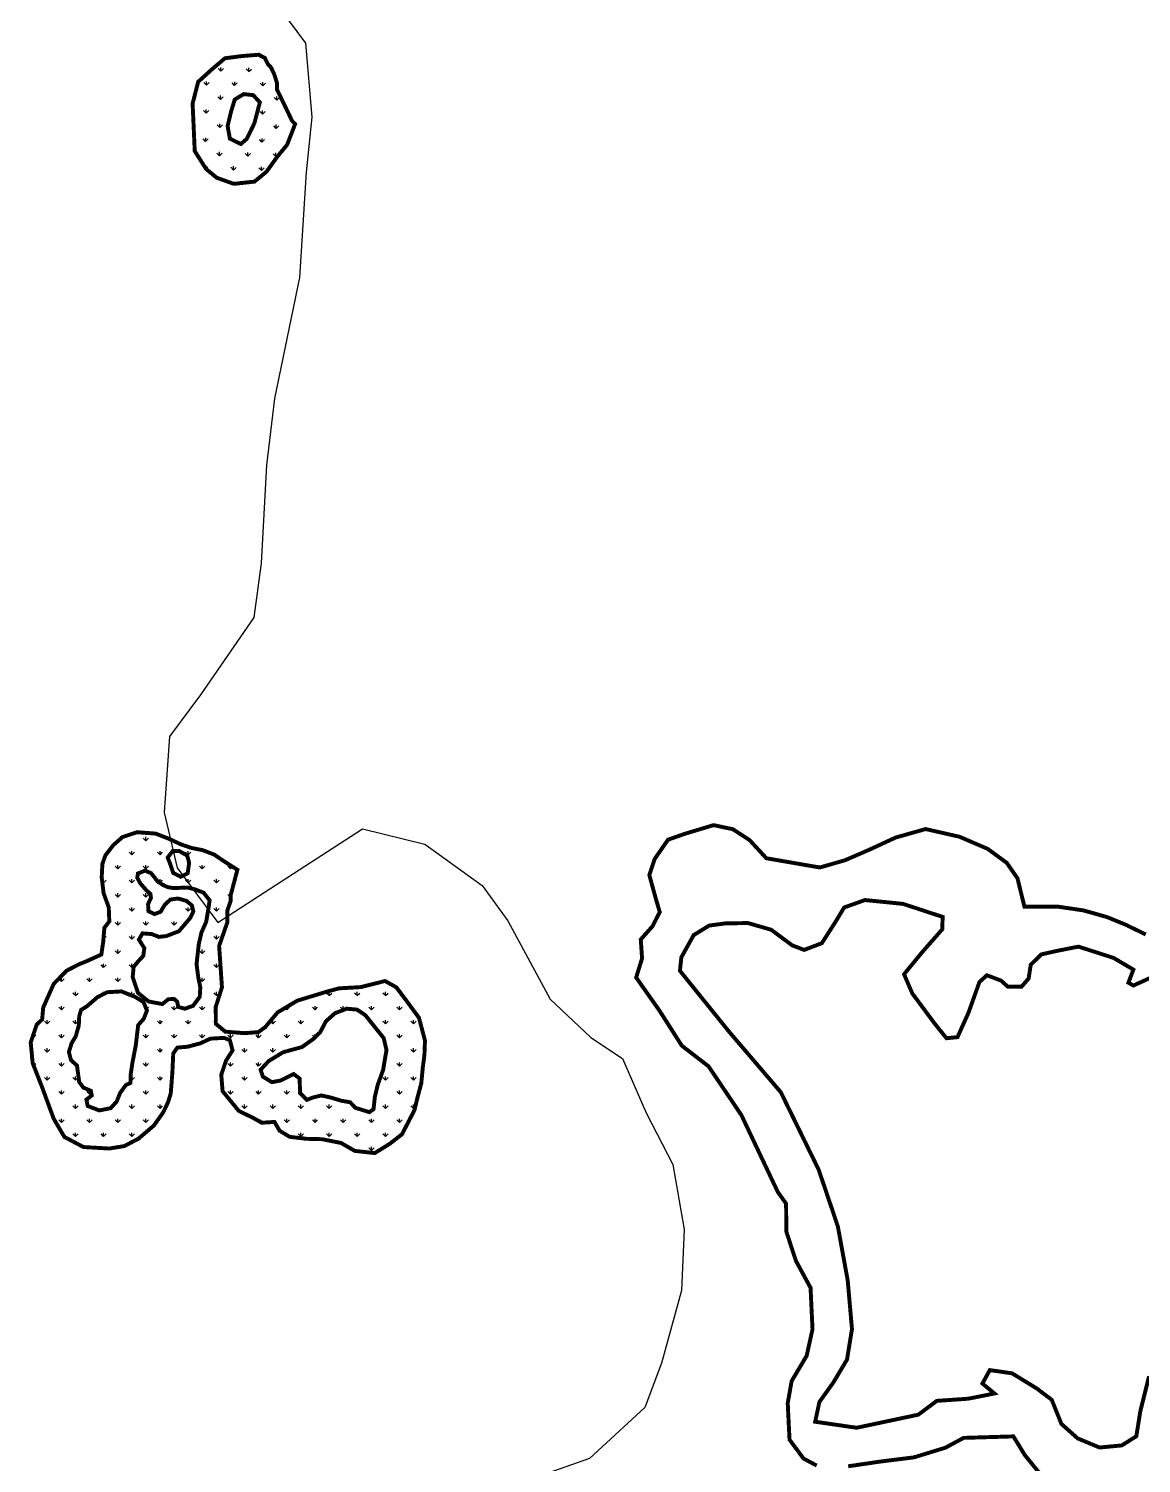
# Model space of a CAD drawing. Header units: metres. Extents: x 8244 to 287678, y 7853 to 2132060.
# Drawn here: x 266403 to 267821, y 2124635 to 2126464 of the extents above; entities that cross this region are included whole.
import ezdxf

# ---------------------------------------------------------------- set-up
doc = ezdxf.new("R2010")
doc.units = ezdxf.units.M
doc.layers.add('DISTRICT BOUNDRY', color=86, linetype='Continuous')
doc.layers.add('MANGROOVE BUFFER ZONE', color=120, linetype='Continuous')

msp = doc.modelspace()

# ---------------------------------------------------------------- hatches: boundary and pattern name
at = {"layer": 'MANGROOVE BUFFER ZONE'}
h = msp.add_hatch(dxfattribs=at)
h.set_pattern_fill('GRASS', color=256, angle=-0.8376017)
h.paths.add_polyline_path([(266719.1, 2126394.9), (266715.3, 2126406.9), (266711.4, 2126414.9), (266695.7, 2126431.1), (266695.7, 2126431.1), (266674.2, 2126429.4), (266652.7, 2126426.6), (266636, 2126412.4), (266618.6, 2126396.6), (266611.5, 2126368.9), (266614.2, 2126308.3), (266628.7, 2126285.4), (266642.2, 2126274.3), (266664, 2126266.5), (266690.3, 2126269.3), (266705.7, 2126282), (266734, 2126321.4), (266741.3, 2126340.5), (266719, 2126386.9)])
h.paths.add_polyline_path([(266682.1, 2126312.8), (266653, 2126327.1), (266666.2, 2126382.1), (266699.3, 2126378.4)], flags=16)
h = msp.add_hatch(dxfattribs=at)
h.set_pattern_fill('GRASS', color=256)
h.paths.add_polyline_path([(266904.8, 2125138.9), (266907, 2125156.3), (266907.7, 2125174.2), (266900.1, 2125203.2), (266884.7, 2125224.2), (266871.2, 2125242.1), (266856.8, 2125250.2), (266843.4, 2125246.8), (266825.7, 2125242.4), (266798.1, 2125240.8), (266782.8, 2125236.7), (266744.9, 2125225.1), (266719.9, 2125210.2), (266703.9, 2125191.2), (266695.2, 2125185), (266677.5, 2125183.7), (266653.1, 2125185.6), (266641.1, 2125195.6), (266641, 2125217.2), (266648.9, 2125242.2), (266645.3, 2125294.8), (266647.3, 2125300.7), (266655.6, 2125324.5), (266655.9, 2125340.4), (266660, 2125352.3), (266660.2, 2125360.3), (266664.4, 2125376.2), (266668.6, 2125392), (266650.5, 2125403.5), (266639.1, 2125411.3), (266624, 2125417.1), (266610, 2125419.8), (266596.6, 2125424.4), (266582, 2125431.2), (266564.4, 2125438.1), (266540.6, 2125439.9), (266521.9, 2125433.6), (266510.4, 2125423.4), (266500.4, 2125410.5), (266496.5, 2125399.5), (266495.6, 2125382.4), (266498, 2125362.2), (266504.6, 2125344), (266505.3, 2125326.2), (266499, 2125318), (266497.5, 2125299.8), (266495.1, 2125283.9), (266476.3, 2125275.4), (266467.4, 2125271.8), (266450.9, 2125263.4), (266434.4, 2125246.5), (266421, 2125216.3), (266419.7, 2125201.2), (266412.8, 2125194.7), (266405.1, 2125171.8), (266407.6, 2125145.5), (266419.5, 2125115.1), (266434.3, 2125074.9), (266448, 2125051.4), (266472.3, 2125038.5), (266505.2, 2125036.6), (266524.4, 2125039.7), (266542.7, 2125049.3), (266562.3, 2125066.1), (266574.1, 2125082.9), (266580.2, 2125095.6), (266583.6, 2125106.8), (266585.7, 2125133.5), (266586.8, 2125157.8), (266592.1, 2125165.3), (266605.3, 2125166.4), (266621.5, 2125170.8), (266634.2, 2125176.7), (266651.6, 2125177.7), (266659, 2125174.7), (266662.4, 2125161.8), (266654, 2125148.4), (266648, 2125130.7), (266649.7, 2125109.8), (266670.4, 2125084.5), (266688, 2125076), (266699.5, 2125069.5), (266715.9, 2125070.5), (266722.4, 2125059.3), (266735.3, 2125051.5), (266756.6, 2125049), (266776.7, 2125048.5), (266800.7, 2125043.7), (266818.2, 2125033.6), (266843.7, 2125030.8), (266863, 2125042.8), (266878.4, 2125054.8), (266894.4, 2125085.8), (266897.8, 2125100.3), (266903, 2125119.8)])
h.paths.add_polyline_path([(266698.2, 2125137.1), (266708.5, 2125148.2), (266726.9, 2125159.4), (266750.9, 2125166), (266765, 2125176), (266774.1, 2125184.8), (266781.5, 2125198.9), (266793.1, 2125209.2), (266808.1, 2125214.9), (266821.1, 2125213.7), (266831.7, 2125206.6), (266844.4, 2125190.7), (266855.1, 2125177.4), (266858.6, 2125162.2), (266854.3, 2125136.6), (266847.5, 2125118), (266843.8, 2125102.4), (266842.1, 2125086.7), (266836.8, 2125083), (266819, 2125088.5), (266812.3, 2125095.6), (266801.2, 2125097.5), (266788.3, 2125101.4), (266775.6, 2125104.3), (266764.4, 2125101.5), (266757.1, 2125098.6), (266748.5, 2125107.2), (266747.9, 2125125.8), (266740.3, 2125131.6), (266723.6, 2125123.3), (266712.4, 2125121.2), (266701, 2125128.3)], flags=16)
h.paths.add_polyline_path([(266612, 2125218.5), (266601.7, 2125214.9), (266593.1, 2125217.1), (266591.8, 2125223.9), (266588.1, 2125227.2), (266580.7, 2125227), (266572.8, 2125220.8), (266555.4, 2125224.1), (266541.9, 2125235), (266535.1, 2125255.3), (266536.3, 2125268.2), (266542, 2125275.1), (266548.6, 2125282.2), (266550, 2125292.1), (266543, 2125302.9), (266547.6, 2125310.9), (266559.1, 2125310.1), (266568.6, 2125306.4), (266578, 2125307.5), (266594, 2125313.6), (266608.7, 2125330.9), (266612.4, 2125338.9), (266610.6, 2125346.5), (266603.7, 2125352.3), (266592.8, 2125355.4), (266583.1, 2125354), (266576.2, 2125347.6), (266570.7, 2125338.5), (266563, 2125335.5), (266555.2, 2125339.2), (266554.7, 2125348.2), (266558.4, 2125356.2), (266557.7, 2125361.3), (266552.2, 2125366.2), (266545, 2125374.4), (266540.9, 2125381.7), (266541.8, 2125387.3), (266550.8, 2125390.9), (266558.5, 2125387.7), (266562.3, 2125383), (266567, 2125377), (266573.8, 2125372.6), (266579.7, 2125369.9), (266586.5, 2125368.7), (266593.6, 2125368.9), (266604.6, 2125369.4), (266614.6, 2125367), (266625.6, 2125362.7), (266633.2, 2125353), (266631.6, 2125342.3), (266628.8, 2125325.6), (266622.7, 2125311.9), (266619.4, 2125297.4), (266616.5, 2125271.8), (266618.7, 2125254.7), (266621.3, 2125242), (266620.6, 2125230)], flags=16)
h.paths.add_polyline_path([(266534.9, 2125146.8), (266532.7, 2125132.2), (266532.3, 2125120.3), (266526.4, 2125117.5), (266519.1, 2125107.5), (266514.7, 2125096.6), (266507.1, 2125088.1), (266492.5, 2125085.2), (266477.7, 2125090.9), (266476.1, 2125099), (266483, 2125104.3), (266481.8, 2125110.2), (266472.2, 2125114.3), (266466.9, 2125121.5), (266464.1, 2125142.3), (266456.4, 2125149.4), (266453.8, 2125159.8), (266457.2, 2125170.8), (266462.5, 2125179.6), (266466.4, 2125193.5), (266466.9, 2125205), (266469.3, 2125213.3), (266476.7, 2125217.9), (266490.1, 2125229.5), (266502.6, 2125235.9), (266520.8, 2125236.9), (266538.4, 2125229.8), (266548.8, 2125223.4), (266553.3, 2125212.6), (266549.2, 2125202), (266542.1, 2125194), (266538.9, 2125167.1)], flags=16)
h.paths.add_polyline_path([(266596.3, 2125383.1), (266586.7, 2125388.1), (266582.4, 2125400.8), (266579.7, 2125407.5), (266586.2, 2125416.1), (266594.6, 2125415.8), (266604.6, 2125410.1), (266607.1, 2125400.8), (266605.2, 2125387.5)], flags=16)

# ---------------------------------------------------------------- linework, layer by layer
at = {"layer": 'DISTRICT BOUNDRY'}
msp.add_polyline3d([(266711, 2126505.8, 0), (266755.6, 2126445.7, 0), (266763.5, 2126351.6, 0), (266756.2, 2126281.5, 0), (266747.9, 2126147.2, 0), (266715.8, 2125992.7, 0), (266705.6, 2125908, 0), (266698.8, 2125782.8, 0), (266689.4, 2125713.6, 0), (266621.7, 2125614.9, 0), (266582.2, 2125561.9, 0), (266575.1, 2125465.2, 0), (266591.8, 2125394.3, 0), (266643.5, 2125324.7, 0), (266828.1, 2125444.1, 0), (266907.4, 2125424.8, 0), (266980.5, 2125371.9, 0), (267013.4, 2125326.7, 0), (267067.4, 2125227, 0), (267119, 2125178, 0), (267159.3, 2125151.3, 0), (267189.5, 2125082, 0), (267223.6, 2125016.2, 0), (267237.9, 2124933.3, 0), (267234.7, 2124855.6, 0), (267209, 2124762.8, 0), (267188, 2124706.5, 0), (267117.5, 2124641.3, 0), (266979.8, 2124592.9, 0)], dxfattribs=at)
at = {"layer": 'MANGROOVE BUFFER ZONE', "const_width": 5, "flags": 128}
for points in [[(266719.1, 2126394.9), (266715.3, 2126406.9), (266711.4, 2126414.9), (266707.5, 2126419), (266703.6, 2126427), (266695.7, 2126431.1), (266674.2, 2126429.4), (266652.7, 2126426.6), (266636, 2126412.4), (266618.6, 2126396.6), (266611.5, 2126368.9), (266614.2, 2126308.3), (266628.7, 2126285.4), (266642.2, 2126274.3), (266664, 2126266.5), (266690.3, 2126269.3), (266705.7, 2126282), (266719.3, 2126300.9), (266732, 2126316.4), (266742.2, 2126342.8), (266738.3, 2126346.8), (266734.4, 2126354.9), (266719, 2126386.9)], [(266665.2, 2126374), (266676.6, 2126380.9), (266688.7, 2126379.6), (266697.2, 2126370.4), (266690.2, 2126343.6), (266680.5, 2126323.8), (266673, 2126317.3), (266659, 2126324.1), (266656.1, 2126340.2), (266660.7, 2126359.3)], [(266641.1, 2125195.6), (266641, 2125217.2), (266648.9, 2125242.2), (266645.3, 2125294.8), (266647.3, 2125300.7), (266655.6, 2125324.5), (266655.9, 2125340.4), (266660, 2125352.3), (266660.2, 2125360.3), (266664.4, 2125376.2), (266668.6, 2125392), (266650.5, 2125403.5), (266639.1, 2125411.3), (266624, 2125417.1), (266610, 2125419.8), (266596.6, 2125424.4), (266582, 2125431.2), (266564.4, 2125438.1), (266540.6, 2125439.9), (266521.9, 2125433.6), (266510.4, 2125423.4), (266500.4, 2125410.5), (266496.5, 2125399.5), (266495.6, 2125382.4), (266498, 2125362.2), (266504.6, 2125344), (266505.3, 2125326.2), (266499, 2125318), (266497.5, 2125299.8), (266495.1, 2125283.9), (266476.3, 2125275.4), (266467.4, 2125271.8), (266450.9, 2125263.4), (266434.4, 2125246.5), (266421, 2125216.3), (266419.7, 2125201.2), (266412.8, 2125194.7), (266405.1, 2125171.8), (266407.6, 2125145.5), (266419.5, 2125115.1), (266434.3, 2125074.9), (266448, 2125051.4), (266472.3, 2125038.5), (266505.2, 2125036.6), (266524.4, 2125039.7), (266542.7, 2125049.3), (266562.3, 2125066.1), (266574.1, 2125082.9), (266580.2, 2125095.6), (266583.6, 2125106.8), (266585.7, 2125133.5), (266586.8, 2125157.8), (266592.1, 2125165.3), (266605.3, 2125166.4), (266621.5, 2125170.8), (266634.2, 2125176.7), (266651.6, 2125177.7), (266659, 2125174.7), (266662.4, 2125161.8), (266654, 2125148.4), (266648, 2125130.7), (266649.7, 2125109.8), (266670.4, 2125084.5), (266688, 2125076), (266699.5, 2125069.5), (266715.9, 2125070.5), (266722.4, 2125059.3), (266735.3, 2125051.5), (266756.6, 2125049), (266776.7, 2125048.5), (266800.7, 2125043.7), (266818.2, 2125033.6), (266843.7, 2125030.8), (266863, 2125042.8), (266878.4, 2125054.8), (266894.4, 2125085.8), (266897.8, 2125100.3), (266903, 2125119.8), (266904.8, 2125138.9), (266907, 2125156.3), (266907.7, 2125174.2), (266900.1, 2125203.2), (266884.7, 2125224.2), (266871.2, 2125242.1), (266856.8, 2125250.2), (266843.4, 2125246.8), (266825.7, 2125242.4), (266798.1, 2125240.8), (266782.8, 2125236.7), (266744.9, 2125225.1), (266719.9, 2125210.2), (266703.9, 2125191.2), (266695.2, 2125185), (266677.5, 2125183.7), (266653.1, 2125185.6)], [(266596.3, 2125383.1), (266586.7, 2125388.1), (266582.4, 2125400.8), (266579.7, 2125407.5), (266586.2, 2125416.1), (266594.6, 2125415.8), (266604.6, 2125410.1), (266607.1, 2125400.8), (266605.2, 2125387.5)], [(266601.7, 2125214.9), (266593.1, 2125217.1), (266591.8, 2125223.9), (266588.1, 2125227.2), (266580.7, 2125227), (266572.8, 2125220.8), (266555.4, 2125224.1), (266541.9, 2125235), (266535.1, 2125255.3), (266536.3, 2125268.2), (266542, 2125275.1), (266548.6, 2125282.2), (266550, 2125292.1), (266543, 2125302.9), (266547.6, 2125310.9), (266559.1, 2125310.1), (266568.6, 2125306.4), (266578, 2125307.5), (266594, 2125313.6), (266608.7, 2125330.9), (266612.4, 2125338.9), (266610.6, 2125346.5), (266603.7, 2125352.3), (266592.8, 2125355.4), (266583.1, 2125354), (266576.2, 2125347.6), (266570.7, 2125338.5), (266563, 2125335.5), (266555.2, 2125339.2), (266554.7, 2125348.2), (266558.4, 2125356.2), (266557.7, 2125361.3), (266552.2, 2125366.2), (266545, 2125374.4), (266540.9, 2125381.7), (266541.8, 2125387.3), (266550.8, 2125390.9), (266558.5, 2125387.7), (266562.3, 2125383), (266567, 2125377), (266573.8, 2125372.6), (266579.7, 2125369.9), (266586.5, 2125368.7), (266593.6, 2125368.9), (266604.6, 2125369.4), (266614.6, 2125367), (266625.6, 2125362.7), (266633.2, 2125353), (266631.6, 2125342.3), (266628.8, 2125325.6), (266622.7, 2125311.9), (266619.4, 2125297.4), (266616.5, 2125271.8), (266618.7, 2125254.7), (266621.3, 2125242), (266620.6, 2125230), (266612, 2125218.5)], [(266553.3, 2125212.6), (266549.2, 2125202), (266542.1, 2125194), (266538.9, 2125167.1), (266534.9, 2125146.8), (266532.7, 2125132.2), (266532.3, 2125120.3), (266526.4, 2125117.5), (266519.1, 2125107.5), (266514.7, 2125096.6), (266507.1, 2125088.1), (266492.5, 2125085.2), (266477.7, 2125090.9), (266476.1, 2125099), (266483, 2125104.3), (266481.8, 2125110.2), (266472.2, 2125114.3), (266466.9, 2125121.5), (266464.1, 2125142.3), (266456.4, 2125149.4), (266453.8, 2125159.8), (266457.2, 2125170.8), (266462.5, 2125179.6), (266466.4, 2125193.5), (266466.9, 2125205), (266469.3, 2125213.3), (266476.7, 2125217.9), (266490.1, 2125229.5), (266502.6, 2125235.9), (266520.8, 2125236.9), (266538.4, 2125229.8), (266548.8, 2125223.4)], [(266698.2, 2125137.1), (266708.5, 2125148.2), (266726.9, 2125159.4), (266750.9, 2125166), (266765, 2125176), (266774.1, 2125184.8), (266781.5, 2125198.9), (266793.1, 2125209.2), (266808.1, 2125214.9), (266821.1, 2125213.7), (266831.7, 2125206.6), (266844.4, 2125190.7), (266855.1, 2125177.4), (266858.6, 2125162.2), (266854.3, 2125136.6), (266847.5, 2125118), (266843.8, 2125102.4), (266842.1, 2125086.7), (266836.8, 2125083), (266819, 2125088.5), (266812.3, 2125095.6), (266801.2, 2125097.5), (266788.3, 2125101.4), (266775.6, 2125104.3), (266764.4, 2125101.5), (266757.1, 2125098.6), (266748.5, 2125107.2), (266747.9, 2125125.8), (266740.3, 2125131.6), (266723.6, 2125123.3), (266712.4, 2125121.2), (266701, 2125128.3)]]:
    msp.add_lwpolyline(points, close=True, dxfattribs=at)
for points in [[(267407, 2124632.4), (267390.2, 2124641.4), (267372.4, 2124665.4), (267370.1, 2124712), (267375.1, 2124740.1), (267394.3, 2124772.5), (267401.7, 2124806.3), (267399.2, 2124859.1), (267380.5, 2124893.5), (267368.4, 2124930.4), (267368, 2124966.4), (267357.4, 2124981.3), (267311.1, 2125079.1), (267269.1, 2125141.5), (267235.1, 2125167.7), (267206.5, 2125212.6), (267176.9, 2125254.6), (267184.4, 2125278.9), (267182.8, 2125303.2), (267197.6, 2125319.8), (267207, 2125338.1), (267202.4, 2125353.5), (267193.7, 2125385.2), (267200.5, 2125405.8), (267217.5, 2125430.3), (267238.4, 2125437.7), (267275.6, 2125448.9), (267300.2, 2125443.7), (267321.7, 2125429.7), (267342.8, 2125406.7), (267411, 2125394.9), (267443.3, 2125404.2), (267474.4, 2125417.7), (267507.7, 2125433.1), (267545.9, 2125443.9), (267589, 2125434.1), (267624.9, 2125418.7), (267649.3, 2125400.8), (267663, 2125381.1), (267668.5, 2125358.6), (267671.9, 2125344.9), (267714.4, 2125345), (267747, 2125340.2), (267777.1, 2125331.7), (267801, 2125321.9), (267826.5, 2125309.5)], [(267830.7, 2124746.3), (267819.5, 2124701.3), (267814.5, 2124669.8), (267796, 2124658.1), (267767.6, 2124655.4), (267739.6, 2124667.1), (267718.9, 2124685.6), (267706.7, 2124716.2), (267687.7, 2124730.6), (267656.1, 2124750), (267627.7, 2124754.1), (267618.3, 2124737), (267633.6, 2124724.3), (267599.8, 2124717.6), (267560.1, 2124714.9), (267536.6, 2124697.3), (267457.9, 2124680.6), (267405.1, 2124688.3), (267410.5, 2124713.5), (267428.6, 2124738.8), (267445.7, 2124767.6), (267452, 2124806.4), (267446.6, 2124868.2), (267434, 2124937.3), (267409.6, 2125009.5), (267361.3, 2125108.4), (267295.4, 2125185.5), (267232.7, 2125263.2), (267234.5, 2125280.4), (267250.3, 2125308.8), (267270.1, 2125320.9), (267290.4, 2125323.6), (267319.3, 2125324.1), (267349.1, 2125315.5), (267375.7, 2125295.7), (267391, 2125289.8), (267413.6, 2125298.4), (267431.2, 2125325.9), (267442, 2125343.9), (267468.6, 2125353.4), (267517.1, 2125348.5), (267567.6, 2125331.9), (267567.1, 2125316.1), (267541.4, 2125286.8), (267518.4, 2125258.8), (267528.8, 2125234.5), (267557.2, 2125196.2), (267572.5, 2125177.2), (267586.5, 2125178.6), (267600.5, 2125209.7), (267614.5, 2125248.9), (267624, 2125257.5), (267642, 2125250.7), (267650.6, 2125243), (267668.2, 2125243), (267677.2, 2125253.4), (267679.9, 2125271), (267693.4, 2125284.1), (267713.3, 2125288.6), (267740.8, 2125294), (267785.5, 2125279.6), (267810.7, 2125264.7), (267804.4, 2125248), (267810.7, 2125244.4), (267847.7, 2125261.1)], [(267693.8, 2124619.4), (267672.4, 2124645.7), (267657.8, 2124669.6), (267594.3, 2124667.7), (267571.4, 2124655.3), (267531.2, 2124642.9), (267487.3, 2124637.4), (267447.2, 2124631.5)]]:
    msp.add_lwpolyline(points, dxfattribs=at)

doc.saveas('drawing.dxf')
